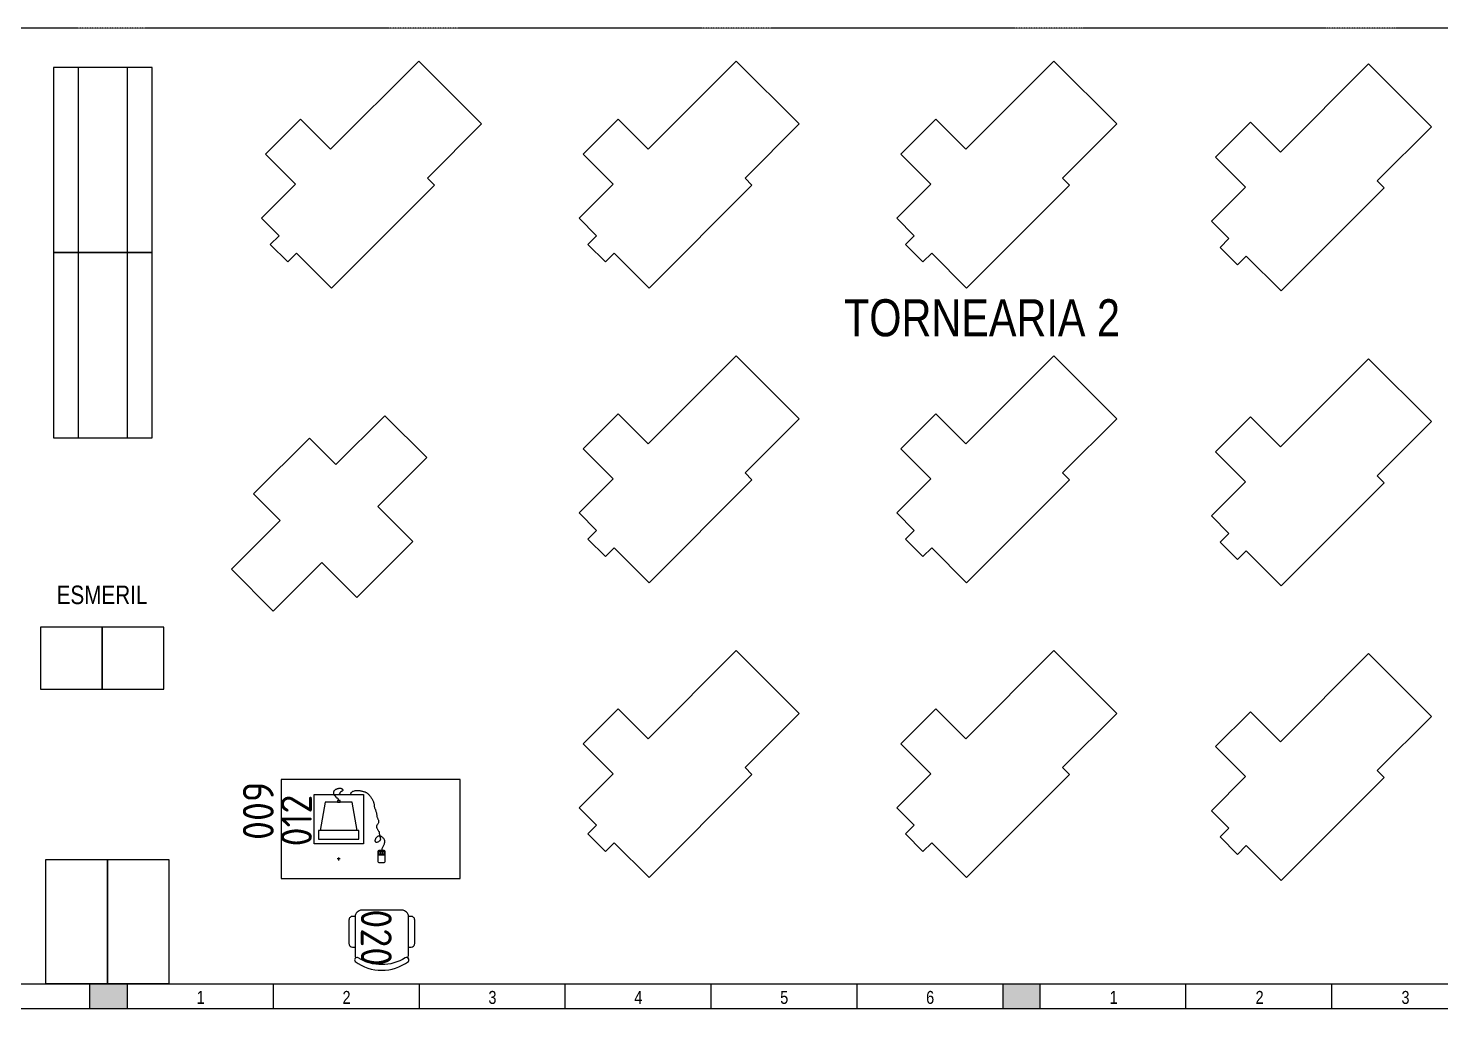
# Model space of a CAD drawing. Header units: millimetres. Extents: x 18768 to 1484868, y -11027 to 520152.
# Drawn here: x 1398761 to 1410204, y 148345 to 156285 of the extents above; entities that cross this region are included whole.
import ezdxf
from ezdxf.enums import TextEntityAlignment as Align

# ---------------------------------------------------------------- set-up
doc = ezdxf.new("R2010")
doc.units = ezdxf.units.MM
doc.linetypes.add('DIVIDE', pattern=[2.15, 1.5, -0.2, 0.05, -0.15, 0.05, -0.2])
for name, color, linetype in [('L025-CONTORNO', 7, 'Continuous'), ('L025-IMAGIN', 1, 'DIVIDE'), ('L025-TEXTO', 7, 'Continuous'), ('L035-ARRANJO-ADQUIRIR', 102, 'Continuous'), ('L035-TEXTO', 40, 'Continuous'), ('PAREDES', 7, 'Continuous')]:
    doc.layers.add(name, color=color, linetype=linetype)
doc.styles.add('ISO-CP--25', font='isocp.shx', dxfattribs={"height": 250})
doc.styles.get("Standard").update_dxf_attribs({"font": 'arial.ttf'})

# ---------------------------------------------------------------- blocks, each defined once
blk = doc.blocks.new('BL_SENAI_id9320210400')
at = {"layer": 'L035-ARRANJO-ADQUIRIR', "color": 0}
for points in [[(-690, 550, -0.290756), (-310, 550, 0.829608), (-284, 579, 0.333333), (-716, 579, 0.829608), (-690, 550)], [(-717, 464), (-737, 464, 0.414214), (-767, 434), (-767, 244, 0.414214), (-737, 214), (-717, 214)], [(-710, 550, 0.129448), (-717, 523), (-717, 219, 0.414214), (-663, 164), (-338, 164, 0.414214), (-284, 219), (-284, 525, 0.120944), (-290, 550)], [(-284, 214), (-264, 214, 0.414214), (-234, 244), (-234, 434, 0.414214), (-264, 464), (-284, 464)]]:
    blk.add_lwpolyline(points, format="xyb", dxfattribs=at)
at = {"layer": 'L025-TEXTO', "style": 'ISO-CP--25'}
blk.add_attdef('rmp_mt_codmaterial', (15, 15), '', height=40, dxfattribs=at)
at = {"layer": 'L025-TEXTO', "style": 'ISO-CP--25', "flags": 1}
for tag in ['rmp_mt_nomeunid', 'rmp_mt_potencia', 'rmp_mt_cod']:
    blk.add_attdef(tag, (15, 15), '', height=40, dxfattribs=at)
blk = doc.blocks.new('BL_SENAI_id9370710510')
at = {"layer": 'L035-ARRANJO-ADQUIRIR', "color": 0}
for p, q in [((173, 95), (173, 119)), ((491, 168), (491, 85)), ((491, 142), (549, 142)), ((491, 141), (549, 141)), ((495, 168), (495, 145)), ((511, 168), (495, 168)), ((495, 145), (511, 145)), ((542, 174), (498, 174)), ((511, 145), (511, 168)), ((529, 168), (512, 168)), ((512, 168), (512, 145)), ((512, 145), (529, 145)), ((529, 145), (529, 168)), ((530, 168), (530, 145)), ((546, 168), (530, 168)), ((530, 145), (546, 145)), ((546, 145), (546, 168)), ((549, 85), (549, 168)), ((185, 107), (161, 107)), ((498, 78), (542, 78))]:
    blk.add_line(p, q, dxfattribs=at)
for points in [[(-27, 229), (-27, 629), (373, 629), (373, 229)], [(162, 566), (184, 566), (184, 581), (162, 581)], [(335, 266), (335, 336), (10, 336), (10, 266)]]:
    blk.add_lwpolyline(points, close=True, dxfattribs=at)
for points in [[(173, 581), (172, 586), (170, 590), (168, 593), (165, 596), (162, 598), (160, 599), (158, 600), (156, 602), (154, 603), (153, 604), (152, 606), (152, 607), (152, 609), (151, 610), (151, 611), (150, 612), (149, 613), (148, 614), (146, 615), (145, 616), (143, 617), (141, 618), (139, 620), (138, 622), (136, 624), (135, 627), (134, 630), (133, 633), (133, 637), (133, 640), (133, 644), (133, 647), (134, 650), (134, 653), (135, 656), (137, 658), (138, 661), (140, 663), (142, 665), (144, 667), (146, 668), (148, 670), (151, 671), (153, 672), (156, 673), (158, 674), (160, 675), (162, 676), (164, 676), (166, 677), (168, 678), (170, 678), (172, 679), (174, 679), (175, 679), (177, 680), (179, 680), (180, 680), (182, 680), (183, 680), (185, 680), (187, 680), (189, 679), (190, 679), (192, 678), (194, 678), (195, 677), (197, 676), (199, 675), (200, 674), (201, 672), (203, 671), (204, 670), (205, 669), (205, 667), (206, 666), (206, 665), (206, 664), (206, 663), (206, 662), (205, 660), (205, 659), (204, 658), (203, 658), (201, 657), (200, 656), (199, 655), (197, 654), (196, 653), (194, 653), (193, 652), (191, 651), (190, 650), (189, 649), (187, 648), (186, 647), (185, 645), (184, 644), (183, 642), (182, 640), (181, 637), (179, 635), (176, 632), (173, 629)], [(268, 629), (272, 638), (277, 645), (282, 650), (288, 655), (294, 657), (300, 659), (307, 661), (313, 661), (320, 662), (326, 662), (332, 661), (338, 661), (343, 660), (349, 659), (355, 658), (360, 657), (366, 656), (371, 654), (377, 652), (382, 651), (387, 649), (392, 646), (397, 644), (402, 641), (406, 637), (411, 634), (415, 630), (419, 626), (422, 621), (426, 617), (430, 612), (433, 607), (437, 602), (440, 597), (443, 591), (447, 586), (449, 580), (452, 575), (454, 570), (456, 565), (457, 560), (458, 555), (459, 550), (460, 545), (460, 540), (461, 535), (461, 531), (462, 526), (464, 521), (466, 516), (467, 511), (470, 507), (472, 502), (474, 496), (475, 491), (477, 486), (478, 481), (479, 475), (480, 470), (481, 465), (481, 459), (482, 454), (483, 449), (484, 445), (486, 440), (487, 436), (489, 432), (491, 428), (492, 425), (494, 421), (495, 418), (496, 415), (496, 411), (496, 408), (496, 405), (495, 402), (494, 398), (493, 395), (492, 393), (490, 390), (488, 387), (486, 385), (484, 382), (482, 380), (481, 377), (480, 375), (479, 372), (479, 369), (479, 366), (479, 362), (481, 359), (482, 355), (484, 352), (486, 348), (488, 345), (490, 342), (492, 338), (493, 336), (495, 333), (497, 331), (498, 329), (499, 327), (500, 326), (501, 325), (501, 325), (501, 324), (501, 324), (501, 324), (501, 324), (500, 323), (500, 322), (501, 319), (501, 316), (502, 312), (503, 308), (504, 303), (505, 298), (506, 293), (507, 287), (508, 283), (509, 278), (510, 275), (511, 271), (511, 268), (511, 265), (510, 262), (509, 259), (507, 257), (505, 254), (502, 251), (498, 248), (495, 246), (491, 244), (487, 242), (483, 241), (480, 241), (477, 241), (475, 242), (473, 243), (471, 245), (470, 247), (469, 250), (469, 253), (469, 256), (469, 259), (470, 262), (471, 265), (472, 268), (473, 271), (475, 274), (477, 277), (479, 280), (482, 283), (485, 286), (488, 289), (491, 291), (495, 293), (498, 294), (503, 294), (507, 293), (512, 292), (517, 290), (522, 287), (527, 283), (531, 279), (536, 274), (539, 269), (542, 263), (543, 257), (544, 251), (544, 245), (543, 239), (542, 233), (540, 227), (538, 221), (536, 216), (533, 210), (530, 205), (528, 199), (525, 194), (523, 189), (521, 183), (520, 177), (520, 174)], [(323, 336), (283, 566), (63, 566), (23, 336)]]:
    blk.add_lwpolyline(points, dxfattribs=at)
for centre, start, end in [((498, 168), 90, 180), ((542, 168), 0, 90), ((498, 85), 180, 270), ((542, 85), 270, 0)]:
    blk.add_arc(centre, 6.72, start, end, dxfattribs=at)
at = {"layer": 'L025-TEXTO', "style": 'ISO-CP--25'}
blk.add_attdef('rmp_mt_codmaterial', (15, 15), '', height=40, dxfattribs=at)
at = {"layer": 'L025-TEXTO', "style": 'ISO-CP--25', "flags": 1}
for tag in ['rmp_mt_nomeunid', 'rmp_mt_potencia', 'rmp_mt_cod']:
    blk.add_attdef(tag, (15, 15), '', height=40, dxfattribs=at)
blk = doc.blocks.new('BL_SENAI_id9320220810')
at = {"layer": 'L025-CONTORNO', "color": 0}
blk.add_lwpolyline([(-688, 238), (112, 238), (112, 1688), (-688, 1688)], close=True, dxfattribs=at)
at = {"layer": 'L025-TEXTO', "style": 'ISO-CP--25'}
blk.add_attdef('rmp_mt_codmaterial', (15, 15), '', height=40, dxfattribs=at)
at = {"layer": 'L025-TEXTO', "style": 'ISO-CP--25', "flags": 1}
for tag in ['rmp_mt_nomeunid', 'rmp_mt_potencia', 'rmp_mt_cod']:
    blk.add_attdef(tag, (15, 15), '', height=40, dxfattribs=at)

msp = doc.modelspace()

# ---------------------------------------------------------------- hatches: boundary and pattern name
h = msp.add_hatch(color=1)
h.dxf.hatch_style = 1
h.paths.add_polyline_path([(1414387.298, 148544.6), (1414047.298, 148544.6), (1414047.298, 148344.6), (1414387.298, 148344.6)])
h.paths.add_polyline_path([(1406955.298, 148544.6), (1406655.298, 148544.6), (1406655.298, 148344.6), (1406955.298, 148344.6)])
h.paths.add_polyline_path([(1399563.298, 148544.6), (1399258.298, 148544.6), (1399258.298, 148344.6), (1399563.298, 148344.6)])
h.paths.add_polyline_path([(1392166.298, 148544.6), (1391866.298, 148544.6), (1391866.298, 148344.6), (1392166.298, 148344.6)])
h.paths.add_polyline_path([(1384774.298, 148544.6), (1384474.298, 148544.6), (1384474.298, 148344.6), (1384774.298, 148344.6)])

# ---------------------------------------------------------------- linework, layer by layer
for p, q in [((1399165.364, 155967.714), (1399165.364, 154467.714)), ((1399565.364, 154467.714), (1399565.364, 155967.714)), ((1400721.988, 154534.296), (1400863.409, 154392.875)), ((1403294.851, 154534.296), (1403436.273, 154392.875)), ((1405867.715, 154534.296), (1406009.136, 154392.875)), ((1408416.779, 154510.497), (1408558.2, 154369.076)), ((1399165.364, 154467.714), (1399165.364, 152967.714)), ((1399565.364, 152967.714), (1399565.364, 154467.714)), ((1403294.851, 152147.043), (1403436.273, 152005.621)), ((1405867.715, 152147.043), (1406009.136, 152005.621)), ((1408416.779, 152123.243), (1408558.2, 151981.822)), ((1403294.851, 149759.789), (1403436.273, 149618.368)), ((1405867.715, 149759.789), (1406009.136, 149618.368)), ((1408416.779, 149735.99), (1408558.2, 149594.568))]:
    msp.add_line(p, q)
at = {"color": 1}
for p, q in [((1399258.298, 148544.6), (1399258.298, 148344.6)), ((1399563.298, 148544.6), (1399563.298, 148344.6)), ((1400745.298, 148544.6), (1400745.298, 148344.6)), ((1401927.298, 148544.6), (1401927.298, 148344.6)), ((1403109.298, 148544.6), (1403109.298, 148344.6)), ((1404291.298, 148544.6), (1404291.298, 148344.6)), ((1404291.298, 148544.6), (1404291.298, 148344.6)), ((1404291.298, 148544.6), (1404291.298, 148344.6)), ((1405473.298, 148544.6), (1405473.298, 148344.6)), ((1406655.298, 148544.6), (1406655.298, 148344.6)), ((1406955.298, 148544.6), (1406955.298, 148344.6)), ((1408137.298, 148544.6), (1408137.298, 148344.6)), ((1409319.298, 148544.6), (1409319.298, 148344.6))]:
    msp.add_line(p, q, dxfattribs=at)
for points in [[(1401994.78, 155071.698), (1402433.186, 155510.104), (1401924.069, 156019.221), (1401210.108, 155305.26), (1400966.965, 155548.403), (1400684.122, 155265.56), (1400927.266, 155022.417)], [(1404567.643, 155071.698), (1405006.05, 155510.104), (1404496.933, 156019.221), (1403782.972, 155305.26), (1403539.828, 155548.403), (1403256.986, 155265.56), (1403500.129, 155022.417)], [(1407140.507, 155071.698), (1407578.913, 155510.104), (1407069.796, 156019.221), (1406355.835, 155305.26), (1406112.692, 155548.403), (1405829.849, 155265.56), (1406072.992, 155022.417)], [(1409689.571, 155047.898), (1410127.977, 155486.304), (1409618.86, 155995.421), (1408904.899, 155281.46), (1408661.756, 155524.604), (1408378.913, 155241.761), (1408622.056, 154998.618)], [(1401994.78, 155071.698), (1402051.349, 155015.129), (1401216.963, 154180.743), (1400934.12, 154463.586), (1400863.409, 154392.875)], [(1404567.643, 155071.698), (1404624.212, 155015.129), (1403789.826, 154180.743), (1403506.983, 154463.586), (1403436.273, 154392.875)], [(1407140.507, 155071.698), (1407197.075, 155015.129), (1406362.689, 154180.743), (1406079.847, 154463.586), (1406009.136, 154392.875)], [(1400927.266, 155022.417), (1400651.277, 154746.429), (1400792.699, 154605.007), (1400721.988, 154534.296)], [(1403500.129, 155022.417), (1403224.141, 154746.429), (1403365.562, 154605.007), (1403294.851, 154534.296)], [(1406072.992, 155022.417), (1405797.004, 154746.429), (1405938.425, 154605.007), (1405867.715, 154534.296)], [(1408622.056, 154998.618), (1408346.068, 154722.629), (1408487.489, 154581.208), (1408416.779, 154510.497)], [(1409689.571, 155047.898), (1409746.139, 154991.33), (1408911.753, 154156.944), (1408628.911, 154439.786), (1408558.2, 154369.076)], [(1404567.643, 152684.444), (1405006.05, 153122.85), (1404496.933, 153631.967), (1403782.972, 152918.006), (1403539.828, 153161.149), (1403256.986, 152878.307), (1403500.129, 152635.163)], [(1407140.507, 152684.444), (1407578.913, 153122.85), (1407069.796, 153631.967), (1406355.835, 152918.006), (1406112.692, 153161.149), (1405829.849, 152878.307), (1406072.992, 152635.163)], [(1409689.571, 152660.644), (1410127.977, 153099.051), (1409618.86, 153608.168), (1408904.899, 152894.207), (1408661.756, 153137.35), (1408378.913, 152854.507), (1408622.056, 152611.364)], [(1404567.643, 152684.444), (1404624.212, 152627.875), (1403789.826, 151793.489), (1403506.983, 152076.332), (1403436.273, 152005.621)], [(1407140.507, 152684.444), (1407197.075, 152627.875), (1406362.689, 151793.489), (1406079.847, 152076.332), (1406009.136, 152005.621)], [(1409689.571, 152660.644), (1409746.139, 152604.076), (1408911.753, 151769.69), (1408628.911, 152052.533), (1408558.2, 151981.822)], [(1403500.129, 152635.163), (1403224.141, 152359.175), (1403365.562, 152217.753), (1403294.851, 152147.043)], [(1406072.992, 152635.163), (1405797.004, 152359.175), (1405938.425, 152217.753), (1405867.715, 152147.043)], [(1408622.056, 152611.364), (1408346.068, 152335.375), (1408487.489, 152193.954), (1408416.779, 152123.243)], [(1404567.643, 150297.19), (1405006.05, 150735.596), (1404496.933, 151244.713), (1403782.972, 150530.752), (1403539.828, 150773.896), (1403256.986, 150491.053), (1403500.129, 150247.91)], [(1407140.507, 150297.19), (1407578.913, 150735.596), (1407069.796, 151244.713), (1406355.835, 150530.752), (1406112.692, 150773.896), (1405829.849, 150491.053), (1406072.992, 150247.91)], [(1409689.571, 150273.391), (1410127.977, 150711.797), (1409618.86, 151220.914), (1408904.899, 150506.953), (1408661.756, 150750.096), (1408378.913, 150467.253), (1408622.056, 150224.11)], [(1404567.643, 150297.19), (1404624.212, 150240.622), (1403789.826, 149406.236), (1403506.983, 149689.078), (1403436.273, 149618.368)], [(1407140.507, 150297.19), (1407197.075, 150240.622), (1406362.689, 149406.236), (1406079.847, 149689.078), (1406009.136, 149618.368)], [(1409689.571, 150273.391), (1409746.139, 150216.822), (1408911.753, 149382.436), (1408628.911, 149665.279), (1408558.2, 149594.568)], [(1403500.129, 150247.91), (1403224.141, 149971.921), (1403365.562, 149830.5), (1403294.851, 149759.789)], [(1406072.992, 150247.91), (1405797.004, 149971.921), (1405938.425, 149830.5), (1405867.715, 149759.789)], [(1408622.056, 150224.11), (1408346.068, 149948.122), (1408487.489, 149806.7), (1408416.779, 149735.99)]]:
    msp.add_lwpolyline(points)
for points in [[(1399765.364, 154467.714), (1399765.364, 155967.714), (1398965.364, 155967.714), (1398965.364, 154467.714)], [(1399765.364, 154467.714), (1399765.364, 155967.714), (1398965.364, 155967.714), (1398965.364, 154467.714)], [(1399765.364, 152967.714), (1399765.364, 154467.714), (1398965.364, 154467.714), (1398965.364, 152967.714)], [(1401140.155, 151958.953), (1401422.998, 151676.11), (1401875.546, 152128.659), (1401592.703, 152411.501), (1401988.683, 152807.481), (1401649.272, 153146.892), (1401253.294, 152750.911), (1401038.334, 152965.871), (1400585.788, 152513.32), (1400800.748, 152298.36), (1400406.854, 151904.462), (1400744.175, 151562.973)], [(1399360.535, 150933.35), (1399360.535, 151433.35), (1398860.535, 151433.35), (1398860.535, 150933.35)], [(1399860.535, 150933.35), (1399860.535, 151433.35), (1399360.535, 151433.35), (1399360.535, 150933.35)], [(1399401.687, 148549.966), (1399401.687, 149549.966), (1398901.687, 149549.966), (1398901.687, 148549.966)], [(1399901.687, 148549.966), (1399901.687, 149549.966), (1399401.687, 149549.966), (1399401.687, 148549.966)]]:
    msp.add_lwpolyline(points, close=True)
at = {"layer": 'L025-IMAGIN'}
msp.add_line((1416673.298, 156284.6), (1382003.298, 156284.6), dxfattribs=at)
at = {"layer": 'PAREDES'}
for p, q in [((1417303.298, 148544.6), (1381813.298, 148544.6)), ((1417323.298, 148544.6), (1381833.298, 148544.6)), ((1417303.298, 148344.6), (1381813.298, 148344.6)), ((1417303.298, 148344.6), (1381813.298, 148344.6)), ((1417303.298, 148344.6), (1381813.298, 148344.6)), ((1417323.298, 148344.6), (1382003.298, 148344.6))]:
    msp.add_line(p, q, dxfattribs=at)

# ---------------------------------------------------------------- block references
at = {"layer": 'L035-ARRANJO-ADQUIRIR'}
ref = msp.add_blockref('BL_SENAI_id9320220810', (1400572.24, 149511.825), dxfattribs=dict(at, rotation=270.0000000000882))
ref.add_attrib('rmp_mt_codmaterial', '009', dxfattribs={"layer": 'L025-TEXTO', "height": 250, "rotation": 90, "style": 'ISO-CP--25'}).set_placement((1400749.386, 149947.256), align=Align.CENTER)
ref = msp.add_blockref('BL_SENAI_id9370710510', (1401103.043, 149450.856), dxfattribs=at)
ref.add_attrib('rmp_mt_codmaterial', '012', dxfattribs={"layer": 'L025-TEXTO', "height": 250, "rotation": 90, "style": 'ISO-CP--25'}).set_placement((1400933.461, 149868.734), align=Align.MIDDLE)
ref = msp.add_blockref('BL_SENAI_id9320210400', (1401124.823, 149306.813), dxfattribs=dict(at, rotation=180))
ref.add_attrib('rmp_mt_codmaterial', '020', dxfattribs={"layer": 'L025-TEXTO', "height": 250, "rotation": 270, "style": 'ISO-CP--25'}).set_placement((1401580.253, 148919.251), align=Align.MIDDLE)

# ---------------------------------------------------------------- texts
at = {"layer": 'L035-TEXTO', "width": 0.8}
for s, height, p in [('TORNEARIA 2', 300, (1405370.015, 153790.015)), ('ESMERIL', 150, (1398990.642, 151621.126)), ('1', 105, (1400124.824, 148383.884)), ('2', 105, (1401306.824, 148383.884)), ('3', 105, (1402488.824, 148383.884)), ('4', 105, (1403670.824, 148383.884)), ('5', 105, (1404852.824, 148383.884)), ('6', 105, (1406034.824, 148383.884)), ('1', 105, (1407521.824, 148383.884)), ('2', 105, (1408703.824, 148383.884)), ('3', 105, (1409885.824, 148383.884))]:
    msp.add_text(s, height=height, dxfattribs=at).set_placement(p)

doc.saveas('drawing.dxf')
